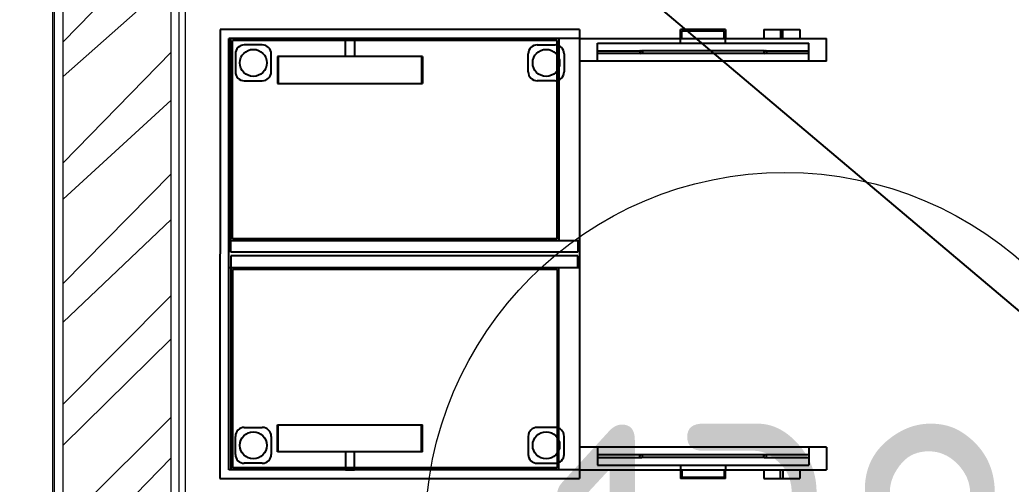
# Model space of a CAD drawing. Header units: millimetres. Extents: x -32 to 417638015, y -35 to 175284279.
# Drawn here: x 416312210 to 416313313, y 175269909 to 175270426 of the extents above; entities that cross this region are included whole.
import ezdxf
from ezdxf.enums import TextEntityAlignment as Align

# ---------------------------------------------------------------- set-up
doc = ezdxf.new("R2010")
doc.units = ezdxf.units.MM
for name, color, linetype, lineweight in [('_ЭМ_ТХ_пищеблок', 7, 'Continuous', 30), ('Аннотация', 7, 'Continuous', 18), ('Атрибут', 7, 'Continuous', 5), ('Стены отделка', 7, 'Continuous', 30), ('Стены штриховка', 7, 'Continuous', 9), ('ШТРИХОВКА', 252, 'Continuous', 15)]:
    doc.layers.add(name, color=color, linetype=linetype, lineweight=lineweight)
for name, color, linetype in [('PDF __ЭМ_Надписи', 7, 'Continuous'), ('PLAN', 1, 'Continuous'), ('Интерьер - Мебель', 7, 'Continuous'), ('ЭОМ_Лотки рабочие', 5, 'Continuous')]:
    doc.layers.add(name, color=color, linetype=linetype)
doc.layers.add('Линии', color=7, linetype='Continuous', lineweight=9, true_color=0x00a600)
doc.styles.add('GOST Common', font='GOST_Common.ttf', dxfattribs={"width": 0.9, "height": 349.9999999999996})
doc.styles.add('ISOCPEUR', font='isocpeur.ttf', dxfattribs={"width": 0.85, "height": 274.9999999999997})

# ---------------------------------------------------------------- blocks, each defined once
blk = doc.blocks.new('A$C22e02509')
at = {"layer": 'PLAN', "color": 0, "linetype": 'ByBlock', "lineweight": -2}
for p, q in [((0.001778580248355865, 500.0023566161981), (0, 0.00235661881742999)), ((400.0017785779783, 500.0008744660299), (0.001778580248355865, 500.0023566161981)), ((400.0017785779783, 500.0008744660299), (399.9999999977299, 0.0008744686492718756)), ((512.5017489345628, 490.0005409822916), (512.5017785775126, 500.0005409822334)), ((562.5017785770469, 500.0002445521532), (512.5017785775126, 500.0005409822334)), ((514.0017489345628, 490.0005365358084), (514.0017739886534, 498.4524918088573)), ((514.0017739886534, 498.4524918088573), (561.001773988246, 498.4522042717435)), ((561.0017489340971, 490.0002489986946), (561.001773988246, 498.4522042717435)), ((562.5017785770469, 500.0002445521532), (562.5017489340971, 490.0002445522114)), ((605.0017785769305, 500.0001185694127), (605.0017489339225, 490.0001185694709)), ((605.0017785769305, 500.0001185694127), (645.0017785766977, 499.9999999973807)), ((623.7725797312451, 500.0000629270799), (623.7725500882952, 490.0000629271381)), ((626.2309477794333, 490.0000556397135), (626.2309774223831, 500.0000556396553)), ((645.0017785766977, 499.9999999973807), (645.0017489337479, 489.9999999974389)), ((10.00002964294981, 10.00232697580941), (10.00174893718213, 490.0023269732483)), ((400.0017489350284, 490.0008744660881), (10.00174893718213, 490.0023269732483)), ((12.0009337545489, 265.002321045904), (12.00174893718213, 490.0023210446816)), ((14.00093968317378, 267.0023151172209), (14.00174300855724, 488.0023151160567)), ((375.00174300652, 488.0009485735791), (14.00174300855724, 488.0023151160567)), ((139.501689650293, 470.0016861780314), (139.501748936309, 490.0016861779732)), ((139.501748936309, 490.0016861779732), (149.5017489362508, 490.0016565349652)), ((149.5017489362508, 490.0016565349652), (149.5016896502348, 470.0016565350234)), ((375.0009396811365, 267.0009485747432), (375.00174300652, 488.0009485735791)), ((377.0017489351449, 490.0009426449542), (377.0009337525116, 265.0009426461766)), ((400.0017489350284, 490.0008744660881), (675.0017489336315, 489.9999110684148)), ((512.5017341130297, 485.0005409822916), (512.5017489345628, 490.0005409822916)), ((562.501734112564, 485.0002445522114), (562.5017489340971, 490.0002445522114)), ((675.0016748260823, 464.9999110685312), (675.0017489336315, 489.9999110684148)), ((47.07279578811722, 482.9311492716079), (27.07279578823363, 482.9312085576239)), ((352.9306601626449, 482.9299461870105), (372.9306601625285, 482.9298869009945)), ((420.0016748274211, 465.0008151801885), (420.0017341134371, 485.0008151800721)), ((420.0017089169123, 476.5008151801303), (469.0017089166795, 476.5006699293735)), ((420.0017341134371, 485.0008151800721), (655.0017341122148, 484.9999703544308)), ((467.0017059523962, 475.5006758579984), (467.0017029880546, 474.5006758579984)), ((469.7088076731889, 473.7935610521236), (469.0017029880546, 474.5006699293735)), ((606.0017089158646, 476.5001156051876), (469.0017089166795, 476.5006699293735)), ((469.0017059523962, 475.5006699293735), (469.7088148296461, 476.2077746145078)), ((470.0017059523962, 475.5006669650902), (470.0017029880546, 474.5006669650902)), ((605.0017059515812, 475.5001185695291), (605.0017029872397, 474.5001185695291)), ((606.0017089158646, 476.5001156051876), (655.0017089156318, 476.4999703544891)), ((608.0017059515812, 475.5001096766209), (608.0017029872397, 474.5001096766209)), ((655.0016748261987, 464.9999703545473), (655.0017341122148, 484.9999703544308)), ((17.07276614522561, 472.9312382006901), (17.07270685926778, 452.9312382008065)), ((57.07270685903495, 452.9311196287745), (57.07276614505099, 472.9311196286581)), ((63.8157603223226, 470.0019105338724), (63.81567139329854, 440.0019105340471)), ((139.501689650293, 470.0016861780314), (63.8157603223226, 470.0019105338724)), ((64.8157603223226, 470.0019075695891), (64.81567139329854, 440.0019075697637)), ((149.5016896502348, 470.0016565350234), (139.501689650293, 470.0016861780314)), ((225.1876189782051, 470.0014321791823), (149.5016896502348, 470.0016565350234)), ((224.1876189782051, 470.0014351434656), (224.1875300491811, 440.0014351436403)), ((225.1876189782051, 470.0014321791823), (225.1875300491811, 440.0014321793569)), ((342.9305712336209, 452.9299758301349), (342.9306305196369, 472.9299758300185)), ((382.9306305194623, 472.9298572580446), (382.9305712334462, 452.9298572581611)), ((675.0016748260823, 464.9999110685312), (400.0016748274793, 465.0008744662046)), ((469.0017000237713, 473.5006699293735), (420.0017000239459, 473.5008151801303)), ((606.0017000229564, 473.5001156051876), (469.0017000237713, 473.5006699293735)), ((655.0017000227235, 473.4999703544891), (606.0017000229564, 473.5001156051876)), ((27.07267721620155, 442.9312085577985), (47.07267721608514, 442.9311492717825)), ((372.9305415904964, 442.9298869011691), (352.9305415906128, 442.9299461871851)), ((63.81567139329854, 440.0019105340471), (225.1875300491811, 440.0014321793569)), ((10.00084482558304, 235.002326974587), (10.0009337545489, 265.0023269744706)), ((10.0009337545489, 265.0023269744706), (400.0009337523952, 265.0008744673105)), ((12.00089521863265, 252.0023210459622), (12.0009337545489, 265.002321045904)), ((375.0009396811365, 267.0009485747432), (14.00093968317378, 267.0023151172209)), ((398.0009337524534, 265.0008803958772), (398.0008952165372, 252.0008803959354)), ((12.00088336144108, 248.0023210459622), (12.00084482552484, 235.0023210460204)), ((398.0008833592874, 248.0008803959354), (12.00088336144108, 248.0023210459622)), ((398.0008952165372, 252.0008803959354), (12.00089521863265, 252.0023210459622)), ((398.0008448234294, 235.0008803959936), (398.0008833592874, 248.0008803959354)), ((10.00084482558304, 235.002326974587), (400.0008448233712, 235.0008744674269)), ((12.00084482552484, 235.0023210460204), (12.0000296428916, 10.00232104724273)), ((14.00083889695816, 233.0023151173955), (14.00003557151649, 12.00231511855964)), ((375.0008388949209, 233.0009485749179), (14.00083889695816, 233.0023151173955)), ((375.0008388949209, 233.0009485749179), (375.0000355694792, 12.00094857608201)), ((377.0000296409125, 10.00094264751533), (377.0008448234876, 235.000942646293)), ((27.07123698754003, 57.07334418367827), (47.07123698742362, 57.07328489766223)), ((63.81415959988954, 30.00183151301462), (63.81424852885539, 60.00183151289821)), ((63.81424852885539, 60.00183151289821), (225.1861071847379, 60.00135315820808)), ((64.81415959988954, 30.00182854873128), (64.81424852885539, 60.00182854861487)), ((224.1860182557139, 30.00135612260783), (224.1861071847379, 60.00135612249142)), ((225.1860182557139, 30.00135315832449), (225.1861071847379, 60.00135315820808)), ((372.9291013618349, 57.07202252704883), (352.9291013619513, 57.07208181306487)), ((17.07114805857418, 27.07337382680271), (17.07120734459022, 47.0733738267445)), ((57.07120734435739, 47.07325525471242), (57.07114805834135, 27.07325525477063)), ((342.9290717189433, 47.07211145607289), (342.9290124329855, 27.0721114561311)), ((382.9290124327526, 27.07199288415723), (382.9290717187687, 47.07199288409902)), ((675.0001037468319, 34.99991107085953), (400.0001037482871, 35.00087446853286)), ((420.0001037482289, 35.00081518251682), (420.0000444622128, 15.00081518257502)), ((655.0001037469483, 34.99997035687556), (655.0000444609323, 14.99997035693377)), ((675.0001037468319, 34.99991107085953), (675.0000296393409, 9.99991107097594)), ((139.5000889278599, 30.00160715717357), (63.81415959988954, 30.00183151301462)), ((139.5000889278599, 30.00160715717357), (139.5000296418439, 10.00160715728998)), ((149.5000889278017, 30.00157751416555), (139.5000889278599, 30.00160715717357)), ((149.5000296417857, 10.00157751428196), (149.5000889278017, 30.00157751416555)), ((225.1860182557139, 30.00135315832449), (149.5000889278017, 30.00157751416555)), ((420.0000696587376, 23.50081518257502), (469.000069658563, 23.50066993181827)), ((469.000078551413, 26.50066993176006), (420.0000785516459, 26.50081518251682)), ((467.0000726228463, 24.50067586038494), (467.0000755871297, 25.50067586038494)), ((469.0000726228463, 24.50066993176006), (469.7071773079806, 23.79356105456827)), ((606.0000696577481, 23.50011560763232), (469.000069658563, 23.50066993181827)), ((606.0000785505981, 26.50011560757412), (469.000078551413, 26.50066993176006)), ((469.7071844643797, 26.20777461689431), (469.0000755871297, 25.50066993176006)), ((470.0000726228463, 24.50066696747672), (470.0000755871297, 25.50066696747672)), ((605.0000726220314, 24.50011857191566), (605.0000755863148, 25.50011857191566)), ((606.0000696577481, 23.50011560763232), (655.0000696575153, 23.49997035693377)), ((655.0000785503653, 26.49997035687556), (606.0000785505981, 26.50011560757412)), ((608.0000726220314, 24.50010967900744), (608.0000755863148, 25.50010967900744)), ((375.0000355694792, 12.00094857608201), (14.00003557151649, 12.00231511855964)), ((47.07111841539154, 17.07328489783686), (27.07111841550795, 17.0733441838529)), ((352.9289827899192, 17.07208181323949), (372.9289827898028, 17.07202252722345)), ((420.0000444622128, 15.00081518257502), (655.0000444609323, 14.99997035693377)), ((512.5000444617472, 15.0005409847945), (512.5000296402723, 10.00054098485271)), ((562.5000444613397, 15.0002445547143), (562.5000296398648, 10.00024455477251)), ((0, 0.00235661881742999), (399.9999999977299, 0.0008744686492718756)), ((400.0000296407961, 10.00087446864927), (10.00002964294981, 10.00232697580941)), ((139.5000296418439, 10.00160715728998), (149.5000296417857, 10.00157751428196)), ((400.0000296407961, 10.00087446864927), (675.0000296393409, 9.99991107097594)), ((512.5000296402723, 10.00054098485271), (512.4999999972642, 0.0005409848527051508)), ((562.4999999967986, 0.0002445547725073993), (512.4999999972642, 0.0005409848527051508)), ((514.0000296402723, 10.00053653836949), (514.0000045861234, 1.548581265262328)), ((514.0000045861234, 1.548581265262328), (561.0000045857741, 1.548293728148565)), ((561.0000296398648, 10.00024900125572), (561.0000045857741, 1.548293728148565)), ((562.4999999967986, 0.0002445547725073993), (562.5000296398648, 10.00024455477251)), ((605.000029639632, 10.00011857203208), (604.9999999966822, 0.0001185720320791006)), ((604.9999999966822, 0.0001185720320791006), (644.9999999964493, 0)), ((623.7708011509967, 6.292969919741154e-05), (623.7708307940047, 10.0000629296992)), ((626.2292284851428, 10.00005564227467), (626.2291988421348, 5.564227467402816e-05)), ((645.0000296395156, 10), (644.9999999964493, 0))]:
    blk.add_line(p, q, dxfattribs=at)
for centre in [(37.07273650215939, 462.9311789147323), (362.9306008765125, 462.9299165441189), (37.07117770146579, 37.07331454078667), (362.9290420758189, 37.07205217017327)]:
    blk.add_circle(centre, 15, dxfattribs=at)
for centre, radius, start, end in [((27.07276614516741, 472.9312085576821), 10, 89.9998301557403, 179.9998301590754), ((47.0727661451092, 472.9311492716661), 9.999999999999998, 359.9998301590754, 89.9998301557403), ((352.9306305195787, 472.9299461870687), 9.999999999999998, 89.9998301557403, 179.9998301590754), ((372.9306305195205, 472.9298869010527), 10, 359.9998301590754, 89.9998301557403), ((468.0017029880546, 474.5006728937151), 0.9999999999999999, 179.9998301590754, 269.9998301557403), ((468.0017059523962, 475.5006728937151), 0.9999999999999999, 89.9998301557403, 179.9998301590754), ((469.0017059523962, 475.5006699293735), 0.9999999999999999, 44.99983015905149, 89.9998301557403), ((469.0017059523962, 475.5006699293735), 0.9999999999999999, 359.9998301590754, 44.99983015905149), ((469.0017029880546, 474.5006699293735), 0.9999999999999999, 314.999830159641, 359.9998301590754), ((606.0017029872397, 474.5001156051876), 0.9999999999999999, 179.9998301590754, 269.9998301557403), ((606.0017059515812, 475.5001156051876), 0.9999999999999999, 89.9998301557403, 179.9998301590754), ((607.0017029872397, 474.5001126409043), 0.9999999999999999, 269.9998301557403, 359.9998301590754), ((607.0017059515812, 475.5001126409043), 0.9999999999999999, 359.9998301590754, 89.9998301557403), ((469.0017029880546, 474.5006699293735), 0.9999999999999999, 269.9998301557403, 314.999830159641), ((27.07270685920957, 452.9312085577985), 10, 179.9998301590754, 269.9998301557403), ((47.07270685909316, 452.9311492717825), 10, 269.9998301557403, 359.9998301590754), ((352.9305712335627, 452.9299461871851), 10, 179.9998301590754, 269.9998301557403), ((372.9305712335045, 452.9298869011691), 10, 269.9998301557403, 359.9998301590754), ((27.07120734453201, 47.07334418373648), 10, 89.9998301557403, 179.9998301590754), ((47.0712073444156, 47.07328489772044), 10, 359.9998301590754, 89.9998301557403), ((352.9290717188851, 47.07208181312308), 10, 89.9998301557403, 179.9998301590754), ((372.9290717188269, 47.07202252710704), 10, 359.9998301590754, 89.9998301557403), ((27.07114805851597, 27.07334418379469), 10, 179.9998301590754, 269.9998301557403), ((47.07114805839956, 27.07328489777865), 9.999999999999998, 269.9998301557403, 359.9998301590754), ((352.9290124329273, 27.07208181318128), 9.999999999999998, 179.9998301590754, 269.9998301557403), ((372.9290124328691, 27.07202252716525), 10, 269.9998301557403, 359.9998301590754), ((468.0000726228463, 24.50067289610161), 0.9999999999999999, 179.9998301590754, 269.9998301557403), ((468.0000755871297, 25.50067289610161), 0.9999999999999999, 89.9998301557403, 179.9998301590754), ((469.0000726228463, 24.50066993176006), 0.9999999999999999, 269.9998301557403, 314.999830159641), ((469.0000755871297, 25.50066993176006), 0.9999999999999999, 44.99983015905149, 89.9998301557403), ((469.0000755871297, 25.50066993176006), 0.9999999999999999, 359.9998301590754, 44.99983015905149), ((469.0000726228463, 24.50066993176006), 0.9999999999999999, 314.999830159641, 359.9998301590754), ((606.0000726220314, 24.50011560757412), 0.9999999999999999, 179.9998301590754, 269.9998301557403), ((606.0000755863148, 25.50011560757412), 0.9999999999999999, 89.9998301557403, 179.9998301590754), ((607.0000726220314, 24.50011264329078), 0.9999999999999999, 269.9998301557403, 359.9998301590754), ((607.0000755863148, 25.50011264329078), 0.9999999999999999, 359.9998301590754, 89.9998301557403)]:
    blk.add_arc(centre, radius, start, end, dxfattribs=at)
blk = doc.blocks.new('_ЭМ_ТХ_Пищеблок')
at = {"layer": 'Интерьер - Мебель', "color": 8}
blk.add_blockref('A$C22e02509', (54177.84789859562, 40370.76010417483), dxfattribs=at)
at = {"layer": 'Атрибут', "color": 8, "style": 'ISOCPEUR', "width": 0.85}
blk.add_attdef('№_ПОЗИЦИИ', text='', height=150, rotation=90, dxfattribs=at).set_placement((58331.67525722168, 39155.16258932042), align=Align.MIDDLE_CENTER)
blk = doc.blocks.new('ТХ пищеблок....')
at = {"layer": 'Интерьер - Мебель', "color": 8}
blk.add_blockref('A$C22e02509', (1512.55624983873, 25038.61744576879), dxfattribs=at)
blk = doc.blocks.new('1 этаж')
at = {"layer": 'Стены штриховка'}
h = blk.add_hatch(dxfattribs=at)
h.set_pattern_fill('ANSI32', color=8, scale=10)
h.set_pattern_definition([(45, (-31496.66335460375, 188.9018102923583), (-67.35192090801866, 67.35192090801866), []), (45, (-31451.76205460375, 188.9018102923583), (-67.35192090801866, 67.35192090801866), [])])
h.paths.add_polyline_path([(48180.15739901119, 39580.59357071416), (48705.15739901114, 39580.59357071418), (48705.15739901114, 39700.59357071418), (48060.15739901119, 39700.59357071418), (48060.15739901119, 37262.86745037336), (48180.15739901122, 37260.83786413429)])
h.paths.add_polyline_path([(49875.15739901114, 39580.59357071413), (50447.65739901114, 39580.59357071413), (50447.65739901114, 39700.59357071418), (49635.15739901114, 39700.59357071418), (49635.15739901114, 39580.59357071418), (49755.15739901114, 39580.59357071418), (49755.15739901114, 37234.19954474653), (49875.15739901114, 37232.16995850745)])
h.paths.add_polyline_path([(51953.91662307477, 39700.59357071418), (51377.65739901114, 39700.59357071418), (51377.65739901108, 39580.59357071418), (51495.15739901111, 39580.59357071418), (51495.15739901111, 37204.77054428005), (51615.15739901111, 37202.74095804099), (51615.15739901111, 39580.59357071413), (51953.91662307479, 39580.59357071418)])
h.paths.add_polyline_path([(53340.15739901111, 39700.59357071418), (53328.15739901114, 39700.59357071418), (52883.91662307479, 39700.59357071413), (52883.91662307477, 39580.59357071413), (53340.15739901111, 39580.59357071413)])
h.paths.add_polyline_path([(53340.15739901114, 41017.7070296934), (53460.15739901108, 41017.7070296934), (53460.15739901108, 41147.70702969341), (55390.67991990966, 41147.7070296934), (55389.70939402498, 41267.7070296934), (53340.15739901114, 41267.7070296934)])
h.paths.add_polyline_path([(53460.15739901111, 39987.7070296934), (53340.15739901114, 39987.7070296934), (53340.15739901114, 37193.56851621989), (53340.49561501323, 37193.5627958987), (53460.15739901111, 37177.01477185852)])
at = {"layer": 'Линии', "color": 8}
blk.add_circle((48863.09694294026, 38345.59312068694), 400, dxfattribs=at)
at = {"layer": 'Стены отделка', "color": 8, "lineweight": 9}
for p, q in [((48048.15739901122, 39710.59357071416), (48048.15739901122, 37295.07498558183)), ((48060.15739901119, 37262.86745037336), (48060.15739901119, 39700.59357071418)), ((48180.15739901122, 37260.83786413429), (48180.15739901119, 39580.59357071416)), ((48196.05739901122, 37295.573949597), (48196.05739901119, 39564.69357071418))]:
    blk.add_line(p, q, dxfattribs=at)
at = {"layer": 'Стены штриховка', "color": 8}
for p, q in [((48050.15739901122, 39712.59357071416), (48050.15739901125, 37293.04087310802)), ((48189.15739901119, 37295.69065080574), (48189.15739901119, 39571.59357071415))]:
    blk.add_line(p, q, dxfattribs=at)
at = {"layer": 'ЭОМ_Лотки рабочие'}
blk.add_blockref('ТХ пищеблок....', (46722.0575752336, 13366.04446869802), dxfattribs=at)
at = {"layer": 'Аннотация', "color": 8, "lineweight": 9, "insert": (48863.09694294026, 38308.64500042843), "char_height": 312.5000000000001, "width": 520.2111192702771, "attachment_point": 5, "line_spacing_factor": 1.022765581104984, "style": 'GOST Common'}
blk.add_mtext('138', dxfattribs=at)

msp = doc.modelspace()

# ---------------------------------------------------------------- linework, layer by layer
at = {"layer": 'PDF __ЭМ_Надписи', "lineweight": 25}
msp.add_lwpolyline([(416315886.7782365, 175267936.5098174), (416308077.7933159, 175274530.5116096), (416304898.5792037, 175274530.5116096)], dxfattribs=at)

# ---------------------------------------------------------------- block references
at = {"layer": '_ЭМ_ТХ_пищеблок', "lineweight": 50}
msp.add_blockref('_ЭМ_ТХ_Пищеблок', (416258254.8670169, 175229544.5649611), dxfattribs=at)
at = {"layer": 'ШТРИХОВКА'}
msp.add_blockref('1 этаж', (416264198.1010904, 175231510.6631508), dxfattribs=at)

doc.saveas('drawing.dxf')
